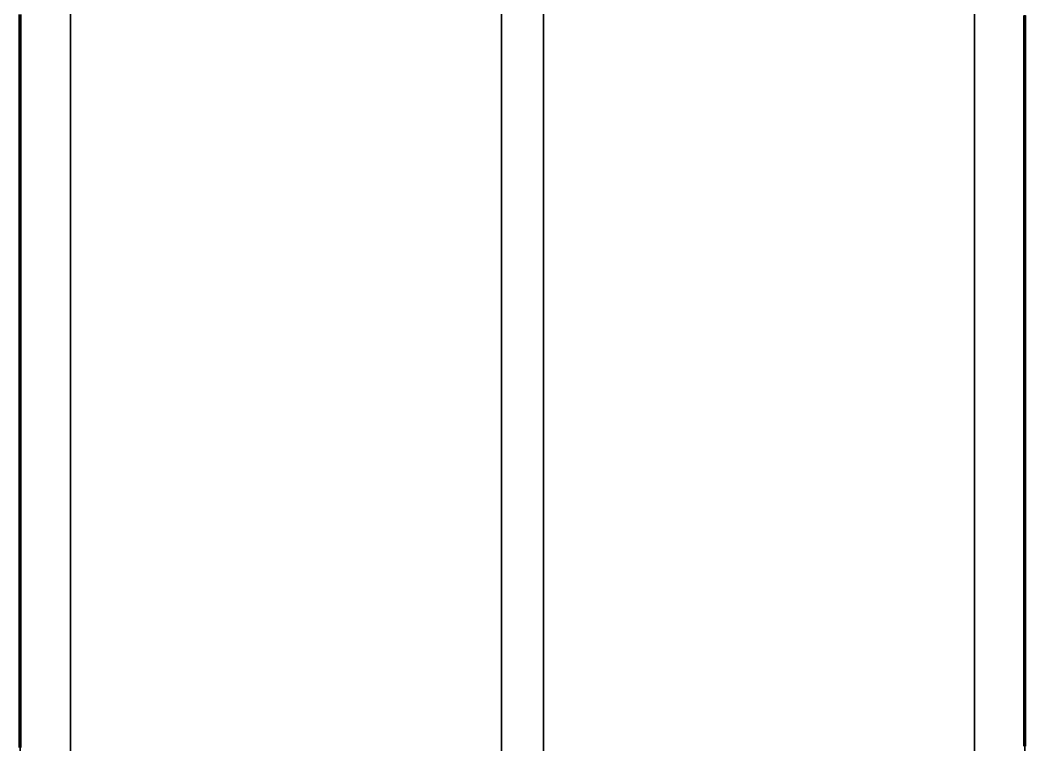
# Model space of a CAD drawing. Header units: millimetres. Extents: x 0 to 2382, y 0 to 420.
# Drawn here: x 133.4 to 139.4, y 123.08 to 127.4 of the extents above; entities that cross this region are included whole.
import ezdxf

# ---------------------------------------------------------------- set-up
doc = ezdxf.new("R2010")
doc.units = ezdxf.units.MM
doc.linetypes.add('IRAM-E-TRAZOS', pattern=[5, 4, -1])
doc.layers.add('01-VISIBLE', color=7, linetype='CONTINUOUS', lineweight=70)
doc.layers.add('02-OCULTA', color=4, linetype='IRAM-E-TRAZOS', lineweight=35)

msp = doc.modelspace()

# ---------------------------------------------------------------- linework, layer by layer
at = {"layer": '01-VISIBLE'}
for points in [[(133.4, 123.0625), (133.4, 123.15), (133.4, 123.2375), (133.4, 123.325), (133.4, 123.4125), (133.4, 123.5), (133.4, 123.5875), (133.4, 123.675), (133.4, 123.7625), (133.4, 123.85), (133.4, 123.9375), (133.4, 124.025), (133.4, 124.1125), (133.4, 124.2), (133.4, 124.2875), (133.4, 124.375), (133.4, 124.4625), (133.4, 124.55), (133.4, 124.6375), (133.4, 124.725), (133.4, 124.8125), (133.4, 124.9), (133.4, 124.9875), (133.4, 125.075), (133.4, 125.1625), (133.4, 125.25), (133.4, 125.3375), (133.4, 125.425), (133.4, 125.5125), (133.4, 125.6), (133.4, 125.6875), (133.4, 125.775), (133.4, 125.8625), (133.4, 125.95), (133.4, 126.0375), (133.4, 126.125), (133.4, 126.2125), (133.4, 126.3), (133.4, 126.3875), (133.4, 126.475), (133.4, 126.5625), (133.4, 126.65), (133.4, 126.7375), (133.4, 126.825), (133.4, 126.9125), (133.4, 127), (133.4, 127.0875), (133.4, 127.175), (133.4, 127.2625), (133.4, 127.35), (133.4, 127.4375)], [(139.4, 123.0696), (139.4, 123.1519), (139.4, 123.2342), (139.4, 123.3164), (139.4, 123.3987), (139.4, 123.481), (139.4, 123.5633), (139.4, 123.6456), (139.4, 123.7278), (139.4, 123.8101), (139.4, 123.8924), (139.4, 123.9747), (139.4, 124.057), (139.4, 124.1392), (139.4, 124.2215), (139.4, 124.3038), (139.4, 124.3861), (139.4, 124.4683), (139.4, 124.5506), (139.4, 124.6329), (139.4, 124.7152), (139.4, 124.7975), (139.4, 124.8797), (139.4, 124.962), (139.4, 125.0443), (139.4, 125.1266), (139.4, 125.2088), (139.4, 125.2911), (139.4, 125.3734), (139.4, 125.4557), (139.4, 125.538), (139.4, 125.6202), (139.4, 125.7025), (139.4, 125.7848), (139.4, 125.8671), (139.4, 125.9494), (139.4, 126.0316), (139.4, 126.1139), (139.4, 126.1962), (139.4, 126.2785), (139.4, 126.3607), (139.4, 126.443), (139.4, 126.5253), (139.4, 126.6076), (139.4, 126.6899), (139.4, 126.7721), (139.4, 126.8544), (139.4, 126.9367), (139.4, 127.019), (139.4, 127.1013), (139.4, 127.1835), (139.4, 127.2658), (139.4, 127.3481), (139.4, 127.4304)]]:
    msp.add_lwpolyline(points, dxfattribs=at)
at = {"layer": '02-OCULTA'}
for points in [[(133.7, 123.038), (133.7, 123.1), (133.7, 123.162), (133.7, 123.224), (133.7, 123.286), (133.7, 123.348), (133.7, 123.41), (133.7, 123.472), (133.7, 123.534), (133.7, 123.596), (133.7, 123.658), (133.7, 123.72), (133.7, 123.782), (133.7, 123.844), (133.7, 123.906), (133.7, 123.968), (133.7, 124.03), (133.7, 124.092), (133.7, 124.154), (133.7, 124.216), (133.7, 124.278), (133.7, 124.34), (133.7, 124.402), (133.7, 124.464), (133.7, 124.526), (133.7, 124.588), (133.7, 124.65), (133.7, 124.712), (133.7, 124.774), (133.7, 124.836), (133.7, 124.898), (133.7, 124.96), (133.7, 125.022), (133.7, 125.084), (133.7, 125.146), (133.7, 125.208), (133.7, 125.27), (133.7, 125.332), (133.7, 125.394), (133.7, 125.456), (133.7, 125.518), (133.7, 125.58), (133.7, 125.642), (133.7, 125.704), (133.7, 125.766), (133.7, 125.828), (133.7, 125.89), (133.7, 125.952), (133.7, 126.014), (133.7, 126.076), (133.7, 126.138), (133.7, 126.2), (133.7, 126.262), (133.7, 126.324), (133.7, 126.386), (133.7, 126.448), (133.7, 126.51), (133.7, 126.572), (133.7, 126.634), (133.7, 126.696), (133.7, 126.758), (133.7, 126.82), (133.7, 126.882), (133.7, 126.944), (133.7, 127.006), (133.7, 127.068), (133.7, 127.13), (133.7, 127.192), (133.7, 127.254), (133.7, 127.316), (133.7, 127.378), (133.7, 127.44)], [(136.275, 123.038), (136.275, 123.1), (136.275, 123.162), (136.275, 123.224), (136.275, 123.286), (136.275, 123.348), (136.275, 123.41), (136.275, 123.472), (136.275, 123.534), (136.275, 123.596), (136.275, 123.658), (136.275, 123.72), (136.275, 123.782), (136.275, 123.844), (136.275, 123.906), (136.275, 123.968), (136.275, 124.03), (136.275, 124.092), (136.275, 124.154), (136.275, 124.216), (136.275, 124.278), (136.275, 124.34), (136.275, 124.402), (136.275, 124.464), (136.275, 124.526), (136.275, 124.588), (136.275, 124.65), (136.275, 124.712), (136.275, 124.774), (136.275, 124.836), (136.275, 124.898), (136.275, 124.96), (136.275, 125.022), (136.275, 125.084), (136.275, 125.146), (136.275, 125.208), (136.275, 125.27), (136.275, 125.332), (136.275, 125.394), (136.275, 125.456), (136.275, 125.518), (136.275, 125.58), (136.275, 125.642), (136.275, 125.704), (136.275, 125.766), (136.275, 125.828), (136.275, 125.89), (136.275, 125.952), (136.275, 126.014), (136.275, 126.076), (136.275, 126.138), (136.275, 126.2), (136.275, 126.262), (136.275, 126.324), (136.275, 126.386), (136.275, 126.448), (136.275, 126.51), (136.275, 126.572), (136.275, 126.634), (136.275, 126.696), (136.275, 126.758), (136.275, 126.82), (136.275, 126.882), (136.275, 126.944), (136.275, 127.006), (136.275, 127.068), (136.275, 127.13), (136.275, 127.192), (136.275, 127.254), (136.275, 127.316), (136.275, 127.378), (136.275, 127.44)], [(136.525, 123.038), (136.525, 123.1), (136.525, 123.162), (136.525, 123.224), (136.525, 123.286), (136.525, 123.348), (136.525, 123.41), (136.525, 123.472), (136.525, 123.534), (136.525, 123.596), (136.525, 123.658), (136.525, 123.72), (136.525, 123.782), (136.525, 123.844), (136.525, 123.906), (136.525, 123.968), (136.525, 124.03), (136.525, 124.092), (136.525, 124.154), (136.525, 124.216), (136.525, 124.278), (136.525, 124.34), (136.525, 124.402), (136.525, 124.464), (136.525, 124.526), (136.525, 124.588), (136.525, 124.65), (136.525, 124.712), (136.525, 124.774), (136.525, 124.836), (136.525, 124.898), (136.525, 124.96), (136.525, 125.022), (136.525, 125.084), (136.525, 125.146), (136.525, 125.208), (136.525, 125.27), (136.525, 125.332), (136.525, 125.394), (136.525, 125.456), (136.525, 125.518), (136.525, 125.58), (136.525, 125.642), (136.525, 125.704), (136.525, 125.766), (136.525, 125.828), (136.525, 125.89), (136.525, 125.952), (136.525, 126.014), (136.525, 126.076), (136.525, 126.138), (136.525, 126.2), (136.525, 126.262), (136.525, 126.324), (136.525, 126.386), (136.525, 126.448), (136.525, 126.51), (136.525, 126.572), (136.525, 126.634), (136.525, 126.696), (136.525, 126.758), (136.525, 126.82), (136.525, 126.882), (136.525, 126.944), (136.525, 127.006), (136.525, 127.068), (136.525, 127.13), (136.525, 127.192), (136.525, 127.254), (136.525, 127.316), (136.525, 127.378), (136.525, 127.44)], [(139.1, 123.038), (139.1, 123.1), (139.1, 123.162), (139.1, 123.224), (139.1, 123.286), (139.1, 123.348), (139.1, 123.41), (139.1, 123.472), (139.1, 123.534), (139.1, 123.596), (139.1, 123.658), (139.1, 123.72), (139.1, 123.782), (139.1, 123.844), (139.1, 123.906), (139.1, 123.968), (139.1, 124.03), (139.1, 124.092), (139.1, 124.154), (139.1, 124.216), (139.1, 124.278), (139.1, 124.34), (139.1, 124.402), (139.1, 124.464), (139.1, 124.526), (139.1, 124.588), (139.1, 124.65), (139.1, 124.712), (139.1, 124.774), (139.1, 124.836), (139.1, 124.898), (139.1, 124.96), (139.1, 125.022), (139.1, 125.084), (139.1, 125.146), (139.1, 125.208), (139.1, 125.27), (139.1, 125.332), (139.1, 125.394), (139.1, 125.456), (139.1, 125.518), (139.1, 125.58), (139.1, 125.642), (139.1, 125.704), (139.1, 125.766), (139.1, 125.828), (139.1, 125.89), (139.1, 125.952), (139.1, 126.014), (139.1, 126.076), (139.1, 126.138), (139.1, 126.2), (139.1, 126.262), (139.1, 126.324), (139.1, 126.386), (139.1, 126.448), (139.1, 126.51), (139.1, 126.572), (139.1, 126.634), (139.1, 126.696), (139.1, 126.758), (139.1, 126.82), (139.1, 126.882), (139.1, 126.944), (139.1, 127.006), (139.1, 127.068), (139.1, 127.13), (139.1, 127.192), (139.1, 127.254), (139.1, 127.316), (139.1, 127.378), (139.1, 127.44)], [(133.4, 123.024), (133.4, 123.087), (133.4, 123.15), (133.4, 123.213), (133.4, 123.276), (133.4, 123.339), (133.4, 123.402), (133.4, 123.465), (133.4, 123.528), (133.4, 123.591), (133.4, 123.654), (133.4, 123.717), (133.4, 123.78), (133.4, 123.843), (133.4, 123.906), (133.4, 123.969), (133.4, 124.032), (133.4, 124.095), (133.4, 124.158), (133.4, 124.221), (133.4, 124.284), (133.4, 124.347), (133.4, 124.41), (133.4, 124.473), (133.4, 124.536), (133.4, 124.599), (133.4, 124.662), (133.4, 124.725), (133.4, 124.788), (133.4, 124.851), (133.4, 124.914), (133.4, 124.977), (133.4, 125.04), (133.4, 125.103), (133.4, 125.166), (133.4, 125.229), (133.4, 125.292), (133.4, 125.355), (133.4, 125.418), (133.4, 125.481), (133.4, 125.544), (133.4, 125.607), (133.4, 125.67), (133.4, 125.733), (133.4, 125.796), (133.4, 125.859), (133.4, 125.922), (133.4, 125.985), (133.4, 126.048), (133.4, 126.111), (133.4, 126.174), (133.4, 126.237), (133.4, 126.3), (133.4, 126.363), (133.4, 126.426), (133.4, 126.489), (133.4, 126.552), (133.4, 126.615), (133.4, 126.678), (133.4, 126.741), (133.4, 126.804), (133.4, 126.867), (133.4, 126.93), (133.4, 126.993), (133.4, 127.056), (133.4, 127.119), (133.4, 127.182), (133.4, 127.245), (133.4, 127.308), (133.4, 127.371), (133.4, 127.434)], [(133.4, 127.4295), (133.4, 127.3793), (133.4, 127.3291), (133.4, 127.2789), (133.4, 127.2287), (133.4, 127.1785), (133.4, 127.1283), (133.4, 127.0781), (133.4, 127.0279), (133.4, 126.9777), (133.4, 126.9275), (133.4, 126.8773), (133.4, 126.8271), (133.4, 126.7769), (133.4, 126.7267), (133.4, 126.6765), (133.4, 126.6263), (133.4, 126.5761), (133.4, 126.5259), (133.4, 126.4757), (133.4, 126.4255), (133.4, 126.3753), (133.4, 126.3251), (133.4, 126.2749), (133.4, 126.2247), (133.4, 126.1745), (133.4, 126.1243), (133.4, 126.0741), (133.4, 126.0239), (133.4, 125.9737), (133.4, 125.9235), (133.4, 125.8733), (133.4, 125.8231), (133.4, 125.7729), (133.4, 125.7227), (133.4, 125.6725), (133.4, 125.6223), (133.4, 125.5721), (133.4, 125.5219), (133.4, 125.4717), (133.4, 125.4215), (133.4, 125.3713), (133.4, 125.3211), (133.4, 125.2709), (133.4, 125.2207), (133.4, 125.1705), (133.4, 125.1203), (133.4, 125.0701), (133.4, 125.0199), (133.4, 124.9697), (133.4, 124.9195), (133.4, 124.8693), (133.4, 124.8191), (133.4, 124.7689), (133.4, 124.7187), (133.4, 124.6685), (133.4, 124.6183), (133.4, 124.5681), (133.4, 124.5179), (133.4, 124.4677), (133.4, 124.4175), (133.4, 124.3673), (133.4, 124.3171), (133.4, 124.2669), (133.4, 124.2167), (133.4, 124.1665), (133.4, 124.1163), (133.4, 124.0661), (133.4, 124.0159), (133.4, 123.9657), (133.4, 123.9155), (133.4, 123.8653), (133.4, 123.8151), (133.4, 123.7649), (133.4, 123.7147), (133.4, 123.6645), (133.4, 123.6143), (133.4, 123.5641), (133.4, 123.5139), (133.4, 123.4637), (133.4, 123.4135), (133.4, 123.3633), (133.4, 123.3131), (133.4, 123.2629), (133.4, 123.2127), (133.4, 123.1625), (133.4, 123.1124), (133.4, 123.0622)], [(133.4, 127.4212), (133.4, 127.3711), (133.4, 127.3209), (133.4, 127.2708), (133.4, 127.2206), (133.4, 127.1705), (133.4, 127.1203), (133.4, 127.0702), (133.4, 127.0201), (133.4, 126.9699), (133.4, 126.9198), (133.4, 126.8696), (133.4, 126.8195), (133.4, 126.7693), (133.4, 126.7192), (133.4, 126.6691), (133.4, 126.6189), (133.4, 126.5688), (133.4, 126.5186), (133.4, 126.4685), (133.4, 126.4183), (133.4, 126.3682), (133.4, 126.3181), (133.4, 126.2679), (133.4, 126.2178), (133.4, 126.1676), (133.4, 126.1175), (133.4, 126.0673), (133.4, 126.0172), (133.4, 125.967), (133.4, 125.9169), (133.4, 125.8668), (133.4, 125.8166), (133.4, 125.7665), (133.4, 125.7163), (133.4, 125.6662), (133.4, 125.616), (133.4, 125.5659), (133.4, 125.5158), (133.4, 125.4656), (133.4, 125.4155), (133.4, 125.3653), (133.4, 125.3152), (133.4, 125.265), (133.4, 125.2149), (133.4, 125.1648), (133.4, 125.1146), (133.4, 125.0645), (133.4, 125.0143), (133.4, 124.9642), (133.4, 124.914), (133.4, 124.8639), (133.4, 124.8138), (133.4, 124.7636), (133.4, 124.7135), (133.4, 124.6633), (133.4, 124.6132), (133.4, 124.563), (133.4, 124.5129), (133.4, 124.4628), (133.4, 124.4126), (133.4, 124.3625), (133.4, 124.3123), (133.4, 124.2622), (133.4, 124.212), (133.4, 124.1619), (133.4, 124.1117), (133.4, 124.0616), (133.4, 124.0115), (133.4, 123.9613), (133.4, 123.9112), (133.4, 123.861), (133.4, 123.8109), (133.4, 123.7607), (133.4, 123.7106), (133.4, 123.6605), (133.4, 123.6103), (133.4, 123.5602), (133.4, 123.51), (133.4, 123.4599), (133.4, 123.4097), (133.4, 123.3596), (133.4, 123.3095), (133.4, 123.2593), (133.4, 123.2092), (133.4, 123.159), (133.4, 123.1089), (133.4, 123.0587)], [(133.7, 123.024), (133.7, 123.087), (133.7, 123.15), (133.7, 123.213), (133.7, 123.276), (133.7, 123.339), (133.7, 123.402), (133.7, 123.465), (133.7, 123.528), (133.7, 123.591), (133.7, 123.654), (133.7, 123.717), (133.7, 123.78), (133.7, 123.843), (133.7, 123.906), (133.7, 123.969), (133.7, 124.032), (133.7, 124.095), (133.7, 124.158), (133.7, 124.221), (133.7, 124.284), (133.7, 124.347), (133.7, 124.41), (133.7, 124.473), (133.7, 124.536), (133.7, 124.599), (133.7, 124.662), (133.7, 124.725), (133.7, 124.788), (133.7, 124.851), (133.7, 124.914), (133.7, 124.977), (133.7, 125.04), (133.7, 125.103), (133.7, 125.166), (133.7, 125.229), (133.7, 125.292), (133.7, 125.355), (133.7, 125.418), (133.7, 125.481), (133.7, 125.544), (133.7, 125.607), (133.7, 125.67), (133.7, 125.733), (133.7, 125.796), (133.7, 125.859), (133.7, 125.922), (133.7, 125.985), (133.7, 126.048), (133.7, 126.111), (133.7, 126.174), (133.7, 126.237), (133.7, 126.3), (133.7, 126.363), (133.7, 126.426), (133.7, 126.489), (133.7, 126.552), (133.7, 126.615), (133.7, 126.678), (133.7, 126.741), (133.7, 126.804), (133.7, 126.867), (133.7, 126.93), (133.7, 126.993), (133.7, 127.056), (133.7, 127.119), (133.7, 127.182), (133.7, 127.245), (133.7, 127.308), (133.7, 127.371), (133.7, 127.434)], [(133.7, 127.43), (133.7, 127.3798), (133.7, 127.3296), (133.7, 127.2794), (133.7, 127.2291), (133.7, 127.1789), (133.7, 127.1287), (133.7, 127.0785), (133.7, 127.0283), (133.7, 126.9781), (133.7, 126.9279), (133.7, 126.8777), (133.7, 126.8275), (133.7, 126.7773), (133.7, 126.7271), (133.7, 126.6769), (133.7, 126.6267), (133.7, 126.5765), (133.7, 126.5263), (133.7, 126.4761), (133.7, 126.4259), (133.7, 126.3757), (133.7, 126.3255), (133.7, 126.2753), (133.7, 126.2251), (133.7, 126.1749), (133.7, 126.1247), (133.7, 126.0745), (133.7, 126.0243), (133.7, 125.9741), (133.7, 125.9239), (133.7, 125.8737), (133.7, 125.8235), (133.7, 125.7733), (133.7, 125.7231), (133.7, 125.6729), (133.7, 125.6227), (133.7, 125.5725), (133.7, 125.5223), (133.7, 125.4721), (133.7, 125.4219), (133.7, 125.3717), (133.7, 125.3215), (133.7, 125.2713), (133.7, 125.2211), (133.7, 125.1709), (133.7, 125.1206), (133.7, 125.0704), (133.7, 125.0202), (133.7, 124.97), (133.7, 124.9198), (133.7, 124.8696), (133.7, 124.8194), (133.7, 124.7692), (133.7, 124.719), (133.7, 124.6688), (133.7, 124.6186), (133.7, 124.5684), (133.7, 124.5182), (133.7, 124.468), (133.7, 124.4178), (133.7, 124.3676), (133.7, 124.3174), (133.7, 124.2672), (133.7, 124.217), (133.7, 124.1668), (133.7, 124.1166), (133.7, 124.0664), (133.7, 124.0162), (133.7, 123.966), (133.7, 123.9158), (133.7, 123.8656), (133.7, 123.8154), (133.7, 123.7652), (133.7, 123.715), (133.7, 123.6648), (133.7, 123.6146), (133.7, 123.5644), (133.7, 123.5142), (133.7, 123.464), (133.7, 123.4138), (133.7, 123.3636), (133.7, 123.3134), (133.7, 123.2632), (133.7, 123.213), (133.7, 123.1628), (133.7, 123.1126), (133.7, 123.0623)], [(133.7, 127.4295), (133.7, 127.3793), (133.7, 127.3291), (133.7, 127.2789), (133.7, 127.2287), (133.7, 127.1785), (133.7, 127.1283), (133.7, 127.0781), (133.7, 127.0279), (133.7, 126.9777), (133.7, 126.9275), (133.7, 126.8773), (133.7, 126.8271), (133.7, 126.7769), (133.7, 126.7267), (133.7, 126.6765), (133.7, 126.6263), (133.7, 126.5761), (133.7, 126.5259), (133.7, 126.4757), (133.7, 126.4255), (133.7, 126.3753), (133.7, 126.3251), (133.7, 126.2749), (133.7, 126.2247), (133.7, 126.1745), (133.7, 126.1243), (133.7, 126.0741), (133.7, 126.0239), (133.7, 125.9737), (133.7, 125.9235), (133.7, 125.8733), (133.7, 125.8231), (133.7, 125.7729), (133.7, 125.7227), (133.7, 125.6725), (133.7, 125.6223), (133.7, 125.5721), (133.7, 125.5219), (133.7, 125.4717), (133.7, 125.4215), (133.7, 125.3713), (133.7, 125.3211), (133.7, 125.2709), (133.7, 125.2207), (133.7, 125.1705), (133.7, 125.1203), (133.7, 125.0701), (133.7, 125.0199), (133.7, 124.9697), (133.7, 124.9195), (133.7, 124.8693), (133.7, 124.8191), (133.7, 124.7689), (133.7, 124.7187), (133.7, 124.6685), (133.7, 124.6183), (133.7, 124.5681), (133.7, 124.5179), (133.7, 124.4677), (133.7, 124.4175), (133.7, 124.3673), (133.7, 124.3171), (133.7, 124.2669), (133.7, 124.2167), (133.7, 124.1665), (133.7, 124.1163), (133.7, 124.0661), (133.7, 124.0159), (133.7, 123.9657), (133.7, 123.9155), (133.7, 123.8653), (133.7, 123.8151), (133.7, 123.7649), (133.7, 123.7147), (133.7, 123.6645), (133.7, 123.6143), (133.7, 123.5641), (133.7, 123.5139), (133.7, 123.4637), (133.7, 123.4135), (133.7, 123.3633), (133.7, 123.3131), (133.7, 123.2629), (133.7, 123.2127), (133.7, 123.1625), (133.7, 123.1124), (133.7, 123.0622)], [(136.275, 127.43), (136.275, 127.3798), (136.275, 127.3296), (136.275, 127.2794), (136.275, 127.2291), (136.275, 127.1789), (136.275, 127.1287), (136.275, 127.0785), (136.275, 127.0283), (136.275, 126.9781), (136.275, 126.9279), (136.275, 126.8777), (136.275, 126.8275), (136.275, 126.7773), (136.275, 126.7271), (136.275, 126.6769), (136.275, 126.6267), (136.275, 126.5765), (136.275, 126.5263), (136.275, 126.4761), (136.275, 126.4259), (136.275, 126.3757), (136.275, 126.3255), (136.275, 126.2753), (136.275, 126.2251), (136.275, 126.1749), (136.275, 126.1247), (136.275, 126.0745), (136.275, 126.0243), (136.275, 125.9741), (136.275, 125.9239), (136.275, 125.8737), (136.275, 125.8235), (136.275, 125.7733), (136.275, 125.7231), (136.275, 125.6729), (136.275, 125.6227), (136.275, 125.5725), (136.275, 125.5223), (136.275, 125.4721), (136.275, 125.4219), (136.275, 125.3717), (136.275, 125.3215), (136.275, 125.2713), (136.275, 125.2211), (136.275, 125.1709), (136.275, 125.1206), (136.275, 125.0704), (136.275, 125.0202), (136.275, 124.97), (136.275, 124.9198), (136.275, 124.8696), (136.275, 124.8194), (136.275, 124.7692), (136.275, 124.719), (136.275, 124.6688), (136.275, 124.6186), (136.275, 124.5684), (136.275, 124.5182), (136.275, 124.468), (136.275, 124.4178), (136.275, 124.3676), (136.275, 124.3174), (136.275, 124.2672), (136.275, 124.217), (136.275, 124.1668), (136.275, 124.1166), (136.275, 124.0664), (136.275, 124.0162), (136.275, 123.966), (136.275, 123.9158), (136.275, 123.8656), (136.275, 123.8154), (136.275, 123.7652), (136.275, 123.715), (136.275, 123.6648), (136.275, 123.6146), (136.275, 123.5644), (136.275, 123.5142), (136.275, 123.464), (136.275, 123.4138), (136.275, 123.3636), (136.275, 123.3134), (136.275, 123.2632), (136.275, 123.213), (136.275, 123.1628), (136.275, 123.1126), (136.275, 123.0623)], [(136.525, 127.43), (136.525, 127.3798), (136.525, 127.3296), (136.525, 127.2794), (136.525, 127.2291), (136.525, 127.1789), (136.525, 127.1287), (136.525, 127.0785), (136.525, 127.0283), (136.525, 126.9781), (136.525, 126.9279), (136.525, 126.8777), (136.525, 126.8275), (136.525, 126.7773), (136.525, 126.7271), (136.525, 126.6769), (136.525, 126.6267), (136.525, 126.5765), (136.525, 126.5263), (136.525, 126.4761), (136.525, 126.4259), (136.525, 126.3757), (136.525, 126.3255), (136.525, 126.2753), (136.525, 126.2251), (136.525, 126.1749), (136.525, 126.1247), (136.525, 126.0745), (136.525, 126.0243), (136.525, 125.9741), (136.525, 125.9239), (136.525, 125.8737), (136.525, 125.8235), (136.525, 125.7733), (136.525, 125.7231), (136.525, 125.6729), (136.525, 125.6227), (136.525, 125.5725), (136.525, 125.5223), (136.525, 125.4721), (136.525, 125.4219), (136.525, 125.3717), (136.525, 125.3215), (136.525, 125.2713), (136.525, 125.2211), (136.525, 125.1709), (136.525, 125.1206), (136.525, 125.0704), (136.525, 125.0202), (136.525, 124.97), (136.525, 124.9198), (136.525, 124.8696), (136.525, 124.8194), (136.525, 124.7692), (136.525, 124.719), (136.525, 124.6688), (136.525, 124.6186), (136.525, 124.5684), (136.525, 124.5182), (136.525, 124.468), (136.525, 124.4178), (136.525, 124.3676), (136.525, 124.3174), (136.525, 124.2672), (136.525, 124.217), (136.525, 124.1668), (136.525, 124.1166), (136.525, 124.0664), (136.525, 124.0162), (136.525, 123.966), (136.525, 123.9158), (136.525, 123.8656), (136.525, 123.8154), (136.525, 123.7652), (136.525, 123.715), (136.525, 123.6648), (136.525, 123.6146), (136.525, 123.5644), (136.525, 123.5142), (136.525, 123.464), (136.525, 123.4138), (136.525, 123.3636), (136.525, 123.3134), (136.525, 123.2632), (136.525, 123.213), (136.525, 123.1628), (136.525, 123.1126), (136.525, 123.0623)], [(139.1, 123.024), (139.1, 123.087), (139.1, 123.15), (139.1, 123.213), (139.1, 123.276), (139.1, 123.339), (139.1, 123.402), (139.1, 123.465), (139.1, 123.528), (139.1, 123.591), (139.1, 123.654), (139.1, 123.717), (139.1, 123.78), (139.1, 123.843), (139.1, 123.906), (139.1, 123.969), (139.1, 124.032), (139.1, 124.095), (139.1, 124.158), (139.1, 124.221), (139.1, 124.284), (139.1, 124.347), (139.1, 124.41), (139.1, 124.473), (139.1, 124.536), (139.1, 124.599), (139.1, 124.662), (139.1, 124.725), (139.1, 124.788), (139.1, 124.851), (139.1, 124.914), (139.1, 124.977), (139.1, 125.04), (139.1, 125.103), (139.1, 125.166), (139.1, 125.229), (139.1, 125.292), (139.1, 125.355), (139.1, 125.418), (139.1, 125.481), (139.1, 125.544), (139.1, 125.607), (139.1, 125.67), (139.1, 125.733), (139.1, 125.796), (139.1, 125.859), (139.1, 125.922), (139.1, 125.985), (139.1, 126.048), (139.1, 126.111), (139.1, 126.174), (139.1, 126.237), (139.1, 126.3), (139.1, 126.363), (139.1, 126.426), (139.1, 126.489), (139.1, 126.552), (139.1, 126.615), (139.1, 126.678), (139.1, 126.741), (139.1, 126.804), (139.1, 126.867), (139.1, 126.93), (139.1, 126.993), (139.1, 127.056), (139.1, 127.119), (139.1, 127.182), (139.1, 127.245), (139.1, 127.308), (139.1, 127.371), (139.1, 127.434)], [(139.1, 127.43), (139.1, 127.3798), (139.1, 127.3296), (139.1, 127.2794), (139.1, 127.2291), (139.1, 127.1789), (139.1, 127.1287), (139.1, 127.0785), (139.1, 127.0283), (139.1, 126.9781), (139.1, 126.9279), (139.1, 126.8777), (139.1, 126.8275), (139.1, 126.7773), (139.1, 126.7271), (139.1, 126.6769), (139.1, 126.6267), (139.1, 126.5765), (139.1, 126.5263), (139.1, 126.4761), (139.1, 126.4259), (139.1, 126.3757), (139.1, 126.3255), (139.1, 126.2753), (139.1, 126.2251), (139.1, 126.1749), (139.1, 126.1247), (139.1, 126.0745), (139.1, 126.0243), (139.1, 125.9741), (139.1, 125.9239), (139.1, 125.8737), (139.1, 125.8235), (139.1, 125.7733), (139.1, 125.7231), (139.1, 125.6729), (139.1, 125.6227), (139.1, 125.5725), (139.1, 125.5223), (139.1, 125.4721), (139.1, 125.4219), (139.1, 125.3717), (139.1, 125.3215), (139.1, 125.2713), (139.1, 125.2211), (139.1, 125.1709), (139.1, 125.1206), (139.1, 125.0704), (139.1, 125.0202), (139.1, 124.97), (139.1, 124.9198), (139.1, 124.8696), (139.1, 124.8194), (139.1, 124.7692), (139.1, 124.719), (139.1, 124.6688), (139.1, 124.6186), (139.1, 124.5684), (139.1, 124.5182), (139.1, 124.468), (139.1, 124.4178), (139.1, 124.3676), (139.1, 124.3174), (139.1, 124.2672), (139.1, 124.217), (139.1, 124.1668), (139.1, 124.1166), (139.1, 124.0664), (139.1, 124.0162), (139.1, 123.966), (139.1, 123.9158), (139.1, 123.8656), (139.1, 123.8154), (139.1, 123.7652), (139.1, 123.715), (139.1, 123.6648), (139.1, 123.6146), (139.1, 123.5644), (139.1, 123.5142), (139.1, 123.464), (139.1, 123.4138), (139.1, 123.3636), (139.1, 123.3134), (139.1, 123.2632), (139.1, 123.213), (139.1, 123.1628), (139.1, 123.1126), (139.1, 123.0623)], [(139.1, 127.4295), (139.1, 127.3793), (139.1, 127.3291), (139.1, 127.2789), (139.1, 127.2287), (139.1, 127.1785), (139.1, 127.1283), (139.1, 127.0781), (139.1, 127.0279), (139.1, 126.9777), (139.1, 126.9275), (139.1, 126.8773), (139.1, 126.8271), (139.1, 126.7769), (139.1, 126.7267), (139.1, 126.6765), (139.1, 126.6263), (139.1, 126.5761), (139.1, 126.5259), (139.1, 126.4757), (139.1, 126.4255), (139.1, 126.3753), (139.1, 126.3251), (139.1, 126.2749), (139.1, 126.2247), (139.1, 126.1745), (139.1, 126.1243), (139.1, 126.0741), (139.1, 126.0239), (139.1, 125.9737), (139.1, 125.9235), (139.1, 125.8733), (139.1, 125.8231), (139.1, 125.7729), (139.1, 125.7227), (139.1, 125.6725), (139.1, 125.6223), (139.1, 125.5721), (139.1, 125.5219), (139.1, 125.4717), (139.1, 125.4215), (139.1, 125.3713), (139.1, 125.3211), (139.1, 125.2709), (139.1, 125.2207), (139.1, 125.1705), (139.1, 125.1203), (139.1, 125.0701), (139.1, 125.0199), (139.1, 124.9697), (139.1, 124.9195), (139.1, 124.8693), (139.1, 124.8191), (139.1, 124.7689), (139.1, 124.7187), (139.1, 124.6685), (139.1, 124.6183), (139.1, 124.5681), (139.1, 124.5179), (139.1, 124.4677), (139.1, 124.4175), (139.1, 124.3673), (139.1, 124.3171), (139.1, 124.2669), (139.1, 124.2167), (139.1, 124.1665), (139.1, 124.1163), (139.1, 124.0661), (139.1, 124.0159), (139.1, 123.9657), (139.1, 123.9155), (139.1, 123.8653), (139.1, 123.8151), (139.1, 123.7649), (139.1, 123.7147), (139.1, 123.6645), (139.1, 123.6143), (139.1, 123.5641), (139.1, 123.5139), (139.1, 123.4637), (139.1, 123.4135), (139.1, 123.3633), (139.1, 123.3131), (139.1, 123.2629), (139.1, 123.2127), (139.1, 123.1625), (139.1, 123.1124), (139.1, 123.0622)], [(139.4, 123.024), (139.4, 123.087), (139.4, 123.15), (139.4, 123.213), (139.4, 123.276), (139.4, 123.339), (139.4, 123.402), (139.4, 123.465), (139.4, 123.528), (139.4, 123.591), (139.4, 123.654), (139.4, 123.717), (139.4, 123.78), (139.4, 123.843), (139.4, 123.906), (139.4, 123.969), (139.4, 124.032), (139.4, 124.095), (139.4, 124.158), (139.4, 124.221), (139.4, 124.284), (139.4, 124.347), (139.4, 124.41), (139.4, 124.473), (139.4, 124.536), (139.4, 124.599), (139.4, 124.662), (139.4, 124.725), (139.4, 124.788), (139.4, 124.851), (139.4, 124.914), (139.4, 124.977), (139.4, 125.04), (139.4, 125.103), (139.4, 125.166), (139.4, 125.229), (139.4, 125.292), (139.4, 125.355), (139.4, 125.418), (139.4, 125.481), (139.4, 125.544), (139.4, 125.607), (139.4, 125.67), (139.4, 125.733), (139.4, 125.796), (139.4, 125.859), (139.4, 125.922), (139.4, 125.985), (139.4, 126.048), (139.4, 126.111), (139.4, 126.174), (139.4, 126.237), (139.4, 126.3), (139.4, 126.363), (139.4, 126.426), (139.4, 126.489), (139.4, 126.552), (139.4, 126.615), (139.4, 126.678), (139.4, 126.741), (139.4, 126.804), (139.4, 126.867), (139.4, 126.93), (139.4, 126.993), (139.4, 127.056), (139.4, 127.119), (139.4, 127.182), (139.4, 127.245), (139.4, 127.308), (139.4, 127.371), (139.4, 127.434)], [(139.4, 127.4295), (139.4, 127.3793), (139.4, 127.3291), (139.4, 127.2789), (139.4, 127.2287), (139.4, 127.1785), (139.4, 127.1283), (139.4, 127.0781), (139.4, 127.0279), (139.4, 126.9777), (139.4, 126.9275), (139.4, 126.8773), (139.4, 126.8271), (139.4, 126.7769), (139.4, 126.7267), (139.4, 126.6765), (139.4, 126.6263), (139.4, 126.5761), (139.4, 126.5259), (139.4, 126.4757), (139.4, 126.4255), (139.4, 126.3753), (139.4, 126.3251), (139.4, 126.2749), (139.4, 126.2247), (139.4, 126.1745), (139.4, 126.1243), (139.4, 126.0741), (139.4, 126.0239), (139.4, 125.9737), (139.4, 125.9235), (139.4, 125.8733), (139.4, 125.8231), (139.4, 125.7729), (139.4, 125.7227), (139.4, 125.6725), (139.4, 125.6223), (139.4, 125.5721), (139.4, 125.5219), (139.4, 125.4717), (139.4, 125.4215), (139.4, 125.3713), (139.4, 125.3211), (139.4, 125.2709), (139.4, 125.2207), (139.4, 125.1705), (139.4, 125.1203), (139.4, 125.0701), (139.4, 125.0199), (139.4, 124.9697), (139.4, 124.9195), (139.4, 124.8693), (139.4, 124.8191), (139.4, 124.7689), (139.4, 124.7187), (139.4, 124.6685), (139.4, 124.6183), (139.4, 124.5681), (139.4, 124.5179), (139.4, 124.4677), (139.4, 124.4175), (139.4, 124.3673), (139.4, 124.3171), (139.4, 124.2669), (139.4, 124.2167), (139.4, 124.1665), (139.4, 124.1163), (139.4, 124.0661), (139.4, 124.0159), (139.4, 123.9657), (139.4, 123.9155), (139.4, 123.8653), (139.4, 123.8151), (139.4, 123.7649), (139.4, 123.7147), (139.4, 123.6645), (139.4, 123.6143), (139.4, 123.5641), (139.4, 123.5139), (139.4, 123.4637), (139.4, 123.4135), (139.4, 123.3633), (139.4, 123.3131), (139.4, 123.2629), (139.4, 123.2127), (139.4, 123.1625), (139.4, 123.1124), (139.4, 123.0622)], [(139.4, 127.4212), (139.4, 127.3711), (139.4, 127.3209), (139.4, 127.2708), (139.4, 127.2206), (139.4, 127.1705), (139.4, 127.1203), (139.4, 127.0702), (139.4, 127.0201), (139.4, 126.9699), (139.4, 126.9198), (139.4, 126.8696), (139.4, 126.8195), (139.4, 126.7693), (139.4, 126.7192), (139.4, 126.6691), (139.4, 126.6189), (139.4, 126.5688), (139.4, 126.5186), (139.4, 126.4685), (139.4, 126.4183), (139.4, 126.3682), (139.4, 126.3181), (139.4, 126.2679), (139.4, 126.2178), (139.4, 126.1676), (139.4, 126.1175), (139.4, 126.0673), (139.4, 126.0172), (139.4, 125.967), (139.4, 125.9169), (139.4, 125.8668), (139.4, 125.8166), (139.4, 125.7665), (139.4, 125.7163), (139.4, 125.6662), (139.4, 125.616), (139.4, 125.5659), (139.4, 125.5158), (139.4, 125.4656), (139.4, 125.4155), (139.4, 125.3653), (139.4, 125.3152), (139.4, 125.265), (139.4, 125.2149), (139.4, 125.1648), (139.4, 125.1146), (139.4, 125.0645), (139.4, 125.0143), (139.4, 124.9642), (139.4, 124.914), (139.4, 124.8639), (139.4, 124.8138), (139.4, 124.7636), (139.4, 124.7135), (139.4, 124.6633), (139.4, 124.6132), (139.4, 124.563), (139.4, 124.5129), (139.4, 124.4628), (139.4, 124.4126), (139.4, 124.3625), (139.4, 124.3123), (139.4, 124.2622), (139.4, 124.212), (139.4, 124.1619), (139.4, 124.1117), (139.4, 124.0616), (139.4, 124.0115), (139.4, 123.9613), (139.4, 123.9112), (139.4, 123.861), (139.4, 123.8109), (139.4, 123.7607), (139.4, 123.7106), (139.4, 123.6605), (139.4, 123.6103), (139.4, 123.5602), (139.4, 123.51), (139.4, 123.4599), (139.4, 123.4097), (139.4, 123.3596), (139.4, 123.3095), (139.4, 123.2593), (139.4, 123.2092), (139.4, 123.159), (139.4, 123.1089), (139.4, 123.0587)]]:
    msp.add_lwpolyline(points, dxfattribs=at)

doc.saveas('drawing.dxf')
